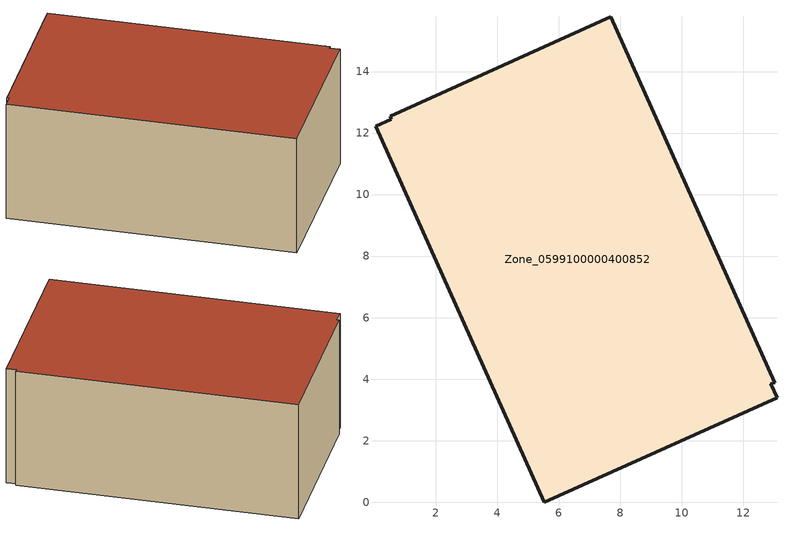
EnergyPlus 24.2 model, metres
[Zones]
Zone_0599100000400852
 floor ground (C_G): 7.69,15.78 13.02,3.88 12.89,3.84 13.1,3.4 5.52,0 0.04,12.22 0.56,12.45 0.52,12.55 z0
 wall outside (C_F): 7.69,15.78 0.52,12.55 0.56,12.45 0.04,12.22 5.52,0 13.1,3.4 12.89,3.84 13.02,3.88 7.69,15.78 z0:5.87
 roof outside (C_R): 13.02,3.88 7.69,15.78 0.52,12.55 0.56,12.45 0.04,12.22 5.52,0 13.1,3.4 12.89,3.84 z5.87
[BUILDING]
Pand.0599100000400852: North Axis=0; Terrain=City; Loads Convergence Tolerance Value=0.04; Temperature Convergence Tolerance Value=0.4; Solar Distribution=FullExterior; Maximum Number of Warmup Days=25; Minimum Number of Warmup Days=1
[Site:Location]
Rotterdam.The.Hague.AP_ZH_NLD Design_Conditions: Latitude=51.96; Longitude=4.45; Time Zone=1; Elevation=-4.5
[SITE:GROUNDTEMPERATURE:BUILDINGSURFACE]
18, 18, 18, 18, 18, 18, 18, 18, 18, 18, 18, 18
[MATERIAL] Thermal Absorptance=0.9; Solar Absorptance=0.7; Visible Absorptance=0.7
Name | Roughness | Thickness | Conductivity | Density | Specific Heat
G.D.1992-2005 | MediumSmooth | 0.15 | 0.06 | 540 | 1210
F.D.1992-2005 | Rough | 0.3 | 0.12 | 1920 | 840
R.D.1992-2005 | MediumRough | 0.2 | 0.08 | 1500 | 1000
[CONSTRUCTION]
C_G: G.D.1992-2005
C_F: F.D.1992-2005
C_R: R.D.1992-2005
[ZONE]
Zone_0599100000400852: Type=1; Multiplier=1; Ceiling Height=Autocalculate; Volume=Autocalculate; Floor Area=autocalculate; Part of Total Floor Area=Yes
[ZONEINFILTRATION:DESIGNFLOWRATE]
Infil_Zone_0599100000400852: Zone or ZoneList or Space or SpaceList=Zone_0599100000400852; Schedule=AlwaysOn; Design Flow Rate Calculation Method=Flow/Area; Flow Rate per Floor Area=0.0021; Constant Term Coefficient=1; Temperature Term Coefficient=0; Velocity Term Coefficient=0; Velocity Squared Term Coefficient=0
[HVACTEMPLATE:ZONE:IDEALLOADSAIRSYSTEM]
Zone_0599100000400852: Maximum Heating Supply Air Temperature=50; Minimum Cooling Supply Air Temperature=13; Maximum Heating Supply Air Humidity Ratio=0.0156; Minimum Cooling Supply Air Humidity Ratio=0.0077; Heating Limit=NoLimit; Cooling Limit=NoLimit; Dehumidification Control Type=ConstantSensibleHeatRatio; Cooling Sensible Heat Ratio=0.7; Dehumidification Setpoint=60; Humidification Control Type=None; Humidification Setpoint=30; Outdoor Air Method=None; Outdoor Air Flow Rate per Person=0.00944; Outdoor Air Flow Rate per Zone Floor Area=0; Outdoor Air Flow Rate per Zone=0; Demand Controlled Ventilation Type=None; Outdoor Air Economizer Type=NoEconomizer; Heat Recovery Type=None; Sensible Heat Recovery Effectiveness=0.7; Latent Heat Recovery Effectiveness=0.65
[ZONECONTROL:THERMOSTAT]
ThermostatControl_Zone_0599100000400852: Zone or ZoneList=Zone_0599100000400852; Control Type Schedule=DualSetpointControlType; Control 1=Thermostat_Zone_0599100000400852; Temperature Difference Between Cutout And Setpoint=0
[THERMOSTATSETPOINT:DUALSETPOINT]
Thermostat_Zone_0599100000400852: Heating Setpoint Temperature Schedule=HeatingSetpoint_Zone_0599100000400852; Cooling Setpoint Temperature Schedule=CoolingSetpoint_Zone_0599100000400852
[SCHEDULE:COMPACT]
HeatingSetpoint_Zone_0599100000400852: Through: 12/31, For: AllDays, Until: 24:00, 21
CoolingSetpoint_Zone_0599100000400852: Through: 12/31, For: AllDays, Until: 24:00, 24
DualSetpointControlType: Through: 12/31, For: AllDays, Until: 24:00, 4
AlwaysOn: Through: 12/31, For: AllDays, Until: 24:00, 1
